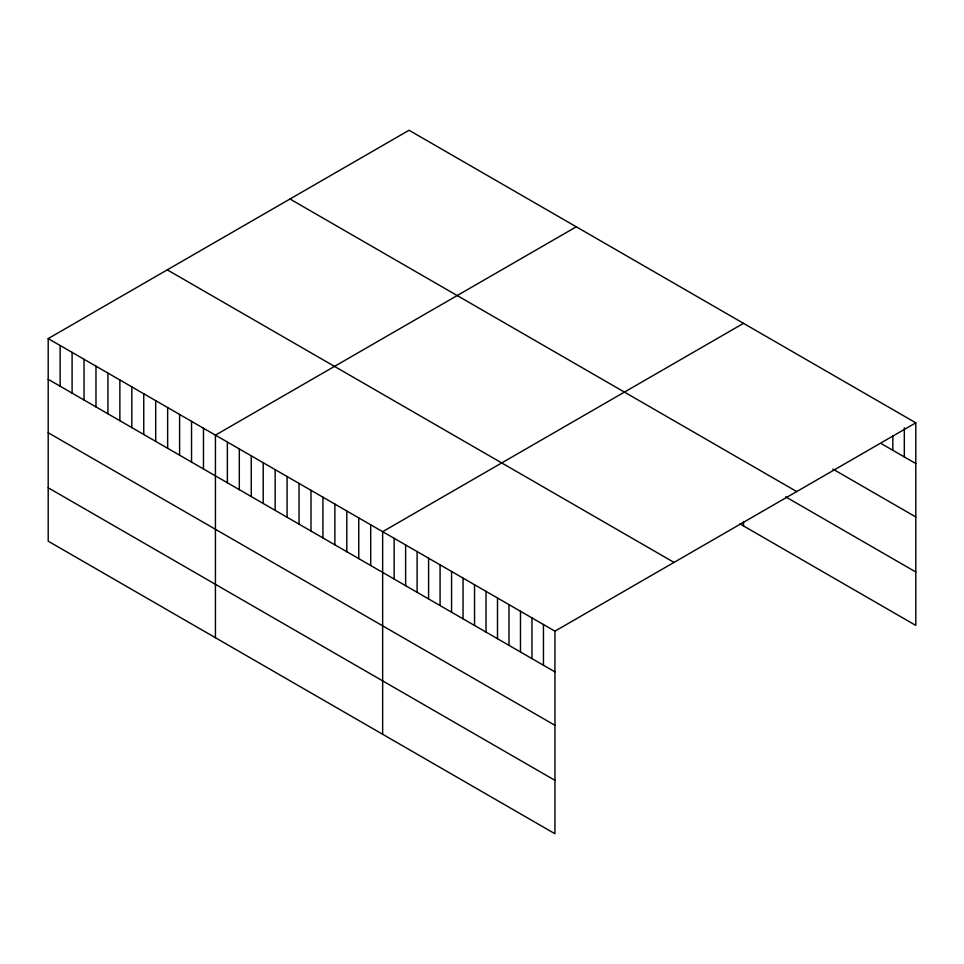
<?xml version="1.0" encoding="UTF-8"?>
<svg xmlns="http://www.w3.org/2000/svg" width="964" height="964" viewBox="0 0 964 964"><rect width="100%" height="100%" fill="white"/><g stroke="black" fill="none" stroke-linecap="round" stroke-linejoin="round"><path stroke-width="1.45" d="M48.2 338.593L554.939 631.155L554.939 833.74L48.2 541.178L48.2 338.593L409.061 130.261L915.8 422.822L915.8 625.407L739.918 523.862M576.279 226.805L215.43 435.138L215.43 637.722M743.509 323.35L382.648 531.682L382.648 734.279M554.939 631.155L915.8 422.822M881.337 443.657L915.8 463.551M832.848 469.07L915.8 516.957M289.971 199.006L796.722 491.568M785.624 496.834L915.8 571.989M167.278 269.848L674.029 562.41M48.2 379.322L554.939 671.884M48.2 432.74L554.939 725.302M48.2 487.772L554.939 780.334M904.316 427.823L904.316 456.912M892.833 435.74L892.833 450.284M743.509 521.488L743.509 525.934M543.455 624.527L543.455 665.256M531.971 617.9L531.971 658.617M520.488 611.26L520.488 651.989M508.992 604.633L508.992 645.362M497.508 598.005L497.508 638.722M486.025 591.366L486.025 632.095M474.541 584.738L474.541 625.467M463.057 578.111L463.057 618.828M451.562 571.471L451.562 612.2M440.078 564.844L440.078 605.573M428.594 558.216L428.594 598.933M417.111 551.577L417.111 592.306M405.627 544.949L405.627 585.678M394.131 538.322L394.131 579.039M370.706 524.79L370.706 565.519M358.765 517.897L358.765 558.626M346.811 510.992L346.811 551.721M334.87 504.1L334.87 544.829M322.928 497.207L322.928 537.936M310.986 490.315L310.986 531.031M299.033 483.41L299.033 524.139M287.091 476.517L287.091 517.246M275.15 469.625L275.15 510.342M263.208 462.72L263.208 503.449M251.255 455.827L251.255 496.556M239.313 448.935L239.313 489.664M227.371 442.042L227.371 482.759M203.476 428.245L203.476 468.974M191.535 421.352L191.535 462.069M179.593 414.448L179.593 455.177M167.652 407.555L167.652 448.284M155.698 400.663L155.698 441.379M143.757 393.758L143.757 434.487M131.815 386.865L131.815 427.594M119.873 379.973L119.873 420.702M107.92 373.08L107.92 413.797M95.978 366.175L95.978 406.904M84.037 359.283L84.037 400.012M72.095 352.39L72.095 393.107M60.142 345.486L60.142 386.215"/></g></svg>
